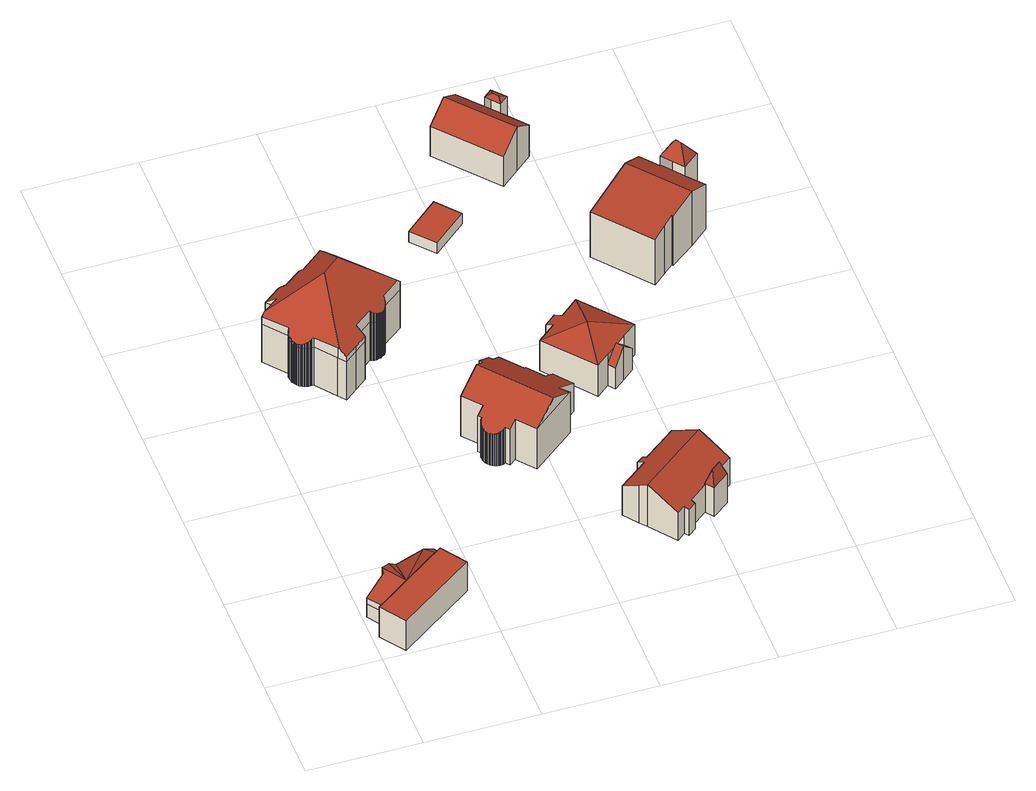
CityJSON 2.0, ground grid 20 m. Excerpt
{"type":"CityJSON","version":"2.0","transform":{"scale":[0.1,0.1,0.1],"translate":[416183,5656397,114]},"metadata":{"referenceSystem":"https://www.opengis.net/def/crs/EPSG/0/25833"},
"CityObjects":{
"building1":{"type":"Building","attributes":{"Dachtyp_tdc":"tdcPolyFlatRoof","Gemeindeschluessel":14612000,"Dachneigung":2.85,"QualitaetDacherkennung":72,"Geometrietyp2DReferenz":"3000","measuredHeight":6.77,"function":"31001_9998","roofType":"2100"},"geometry":[{"type":"Solid","lod":"2","boundaries":[[[[0,1,2,3]],[[1,4,5,2]],[[4,6,7,5]],[[6,8,9,7]],[[8,10,11,9]],[[10,0,3,11]],[[10,8,6,4,1,0]],[[3,2,5,7,9,11]]]],"semantics":{"surfaces":[{"type":"WallSurface"},{"type":"RoofSurface"},{"type":"GroundSurface"}],"values":[[0,0,0,0,0,0,1,2]]}}]},
"building2":{"type":"Building","attributes":{"Dachtyp_tdc":"tdcFreeFormRoof","Gemeindeschluessel":14612000,"Dachneigung":22.05,"QualitaetDacherkennung":21,"Geometrietyp2DReferenz":"3000","measuredHeight":6.48,"function":"31001_9998","roofType":"5000"},"geometry":[{"type":"Solid","lod":"2","boundaries":[[[[12,13,14,15]],[[13,16,17,14]],[[16,18,19,17]],[[18,20,21,19]],[[20,22,23,21]],[[22,24,25,23]],[[24,26,27,25]],[[26,28,29,27]],[[28,30,31,29]],[[30,32,33,31]],[[32,34,35,33]],[[34,12,15,35]],[[36,37,38,39,40]],[[41,28,26]],[[39,42,43,28,41]],[[39,41,44,45]],[[39,45,46]],[[39,46,47]],[[47,40,39]],[[13,36,40,47,16]],[[16,47,46,18]],[[18,46,45,20]],[[20,45,44,22]],[[22,44,41,24]],[[28,43,30]],[[30,43,42,32]],[[32,42,39,38,34]],[[24,41,26]],[[34,38,37,12]],[[12,37,36,13]],[[15,14,17,19,21,23,25,27,29,31,33,35]]]],"semantics":{"surfaces":[{"type":"WallSurface"},{"type":"RoofSurface"},{"type":"GroundSurface"}],"values":[[0,0,0,0,0,0,0,0,0,0,0,0,1,1,1,1,1,1,1,0,0,0,0,0,0,0,0,0,0,0,2]]}}]},
"building3":{"type":"Building","attributes":{"Dachtyp_tdc":"tdcFreeFormRoof","Gemeindeschluessel":14612000,"Dachneigung":41.19,"QualitaetDacherkennung":40,"Geometrietyp2DReferenz":"3000","measuredHeight":17.52,"function":"31001_9998","roofType":"5000"},"geometry":[{"type":"Solid","lod":"2","boundaries":[[[[48,49,50,51]],[[49,52,53,50]],[[52,54,55,53]],[[54,56,57,55]],[[56,58,59,57]],[[58,60,61,59]],[[60,62,63,61]],[[62,64,65,63]],[[64,66,67,65]],[[66,68,69,67]],[[68,70,71,69]],[[70,72,73,71]],[[72,74,75,73]],[[74,76,77,75]],[[76,78,79,77]],[[78,80,81,79]],[[80,82,83,81]],[[82,84,85,83]],[[84,86,87,85]],[[86,88,89,87]],[[88,90,91,89]],[[90,92,93,91]],[[92,94,95,93]],[[94,96,97,95]],[[96,98,99,97]],[[98,100,101,99]],[[100,102,103,101]],[[102,104,105,103]],[[104,106,107,105]],[[106,108,109,107]],[[108,110,111,109]],[[110,112,113,111]],[[112,114,115,113]],[[114,116,117,115]],[[118,119,120,121]],[[121,120,122,123]],[[123,122,124,125]],[[125,124,126,127]],[[127,126,128,129]],[[129,128,130,131]],[[131,130,132,48]],[[133,134,135,136]],[[137,138,139,140]],[[140,139,141,142]],[[142,141,143,144]],[[144,143,134,133]],[[96,145,146,98]],[[94,147,145,96]],[[98,146,148,100]],[[100,148,149,102]],[[102,149,150,104]],[[104,150,151,106]],[[106,151,152,108]],[[108,152,153,110]],[[110,153,154,112]],[[112,154,155,114]],[[114,155,156,116]],[[116,156,157,158]],[[158,157,159,160]],[[160,159,161,162]],[[58,163,164,60]],[[60,164,165,62]],[[62,165,166,64]],[[64,166,167,66]],[[66,167,168,68]],[[68,168,169,70]],[[70,169,170,72]],[[72,170,171,74]],[[74,171,172,76]],[[76,172,173,78]],[[78,173,174,80]],[[80,174,175,82]],[[82,175,176,84]],[[84,176,177,86]],[[86,177,178,88]],[[88,178,179,90]],[[90,179,180,92]],[[92,180,147,94]],[[181,182,183,184]],[[185,186,187,188,189,190,191,192,193,194,195,196,197,198,199,200,201,202,203,204,205,206,207,208,209,210,211,212,213,214,215,216,217,218,219,51,50,53,55,57,59,61,63,65,67,69,71,73,75,77,79,81,83,85,87,89,91,93,95,97,99,101,103,105,107,109,111,113,115,117,220,221,222,223,224,225,226,227,228,229]],[[116,158,220,117]],[[158,160,221,220]],[[160,162,222,221]],[[162,230,223,222]],[[230,231,224,223]],[[231,232,225,224]],[[232,233,226,225]],[[233,234,227,226]],[[234,235,228,227]],[[235,137,229,228]],[[137,140,185,229]],[[147,180,179,178,177,176,175,174,173,172,171,170,169,168,167,166,165,164,163,236,237,238,161,159,157,156,155,154,153,152,151,150,149,148,146,145]],[[134,143,141,139,138,239,240,241,135]],[[132,130,128,126,124,122,120,119,242,243,244,245,246,247,248,249,250,251,252,183,182,253,254,255,256,257,258,259,260,261,262,241,240,237,236,263,264,265,266]],[[239,267,268,269,232,231,270,238,237,240]],[[162,161,238,270,230]],[[230,270,231]],[[140,142,186,185]],[[142,144,187,186]],[[144,133,188,187]],[[133,136,189,188]],[[136,271,190,189]],[[271,272,191,190]],[[272,273,192,191]],[[273,274,193,192]],[[274,275,194,193]],[[275,276,195,194]],[[276,277,196,195]],[[277,278,197,196]],[[278,279,198,197]],[[279,280,199,198]],[[280,181,200,199]],[[181,184,201,200]],[[184,281,202,201]],[[281,282,203,202]],[[282,283,204,203]],[[283,284,205,204]],[[284,285,206,205]],[[285,286,207,206]],[[286,287,208,207]],[[287,288,209,208]],[[288,289,210,209]],[[289,290,211,210]],[[290,291,212,211]],[[291,118,213,212]],[[118,121,214,213]],[[121,123,215,214]],[[123,125,216,215]],[[125,127,217,216]],[[127,129,218,217]],[[129,131,219,218]],[[131,48,51,219]],[[235,267,239,138,137]],[[232,269,233]],[[233,269,268,234]],[[234,268,267,235]],[[48,132,266,49]],[[49,266,265,52]],[[52,265,264,54]],[[54,264,263,56]],[[56,263,236,163,58]],[[136,135,241,262,271]],[[271,262,261,272]],[[272,261,260,273]],[[273,260,259,274]],[[274,259,258,275]],[[275,258,257,276]],[[276,257,256,277]],[[277,256,255,278]],[[278,255,254,279]],[[279,254,253,280]],[[280,253,182,181]],[[281,252,251,282]],[[184,183,252,281]],[[282,251,250,283]],[[283,250,249,284]],[[284,249,248,285]],[[285,248,247,286]],[[286,247,246,287]],[[287,246,245,288]],[[288,245,244,289]],[[289,244,243,290]],[[290,243,242,291]],[[291,242,119,118]]]],"semantics":{"surfaces":[{"type":"WallSurface"},{"type":"GroundSurface"},{"type":"RoofSurface"}],"values":[[0,0,0,0,0,0,0,0,0,0,0,0,0,0,0,0,0,0,0,0,0,0,0,0,0,0,0,0,0,0,0,0,0,0,0,0,0,0,0,0,0,0,0,0,0,0,0,0,0,0,0,0,0,0,0,0,0,0,0,0,0,0,0,0,0,0,0,0,0,0,0,0,0,0,0,0,0,0,0,1,0,0,0,0,0,0,0,0,0,0,0,2,2,2,2,0,0,0,0,0,0,0,0,0,0,0,0,0,0,0,0,0,0,0,0,0,0,0,0,0,0,0,0,0,0,0,0,0,0,0,0,0,0,0,0,0,0,0,0,0,0,0,0,0,0,0,0,0,0,0,0,0,0,0,0,0,0,0,0,0,0,0,0,0]]}}]},
"building4":{"type":"Building","attributes":{"Dachtyp_tdc":"tdcFreeFormRoof","Gemeindeschluessel":14612000,"Dachneigung":30.54,"QualitaetDacherkennung":43,"Geometrietyp2DReferenz":"3000","measuredHeight":11.89,"function":"31001_9998","roofType":"5000"},"geometry":[{"type":"Solid","lod":"2","boundaries":[[[[292,293,294,295]],[[293,296,297,294]],[[296,298,299,297]],[[298,300,301,299]],[[300,302,303,301]],[[302,304,305,303]],[[304,306,307,305]],[[306,308,309,307]],[[308,310,311,309]],[[310,312,313,311]],[[312,314,315,313]],[[314,316,317,315]],[[316,318,319,317]],[[318,320,321,319]],[[320,322,323,321]],[[322,324,325,323]],[[324,326,327,325]],[[326,328,329,327]],[[328,330,331,329]],[[330,332,333,331]],[[332,334,335,333]],[[334,336,337,335]],[[336,338,339,337]],[[338,340,341,339]],[[340,342,343,341]],[[342,344,345,343]],[[344,346,347,345]],[[346,348,349,347]],[[348,350,351,349]],[[350,352,353,351]],[[352,354,355,353]],[[354,356,357,355]],[[356,358,359,357]],[[358,360,361,359]],[[360,362,363,361]],[[362,364,365,363]],[[364,366,367,365]],[[366,368,369,367]],[[368,370,371,369]],[[370,372,373,371]],[[372,374,375,373]],[[374,376,377,375]],[[376,378,379,377]],[[378,380,381,379]],[[380,382,383,381]],[[382,384,385,383]],[[386,387,388,389,295,294,297,299,301,303,305,307,309,311,313,315,317,319,321,323,325,327,329,331,333,335,337,339,341,343,345,347,349,351,353,355,357,359,361,363,365,367,369,371,373,375,377,379,381,383,385,390,391]],[[392,393,387,386]],[[393,394,388,387]],[[394,395,389,388]],[[395,292,295,389]],[[384,396,390,385]],[[396,397,391,390]],[[397,392,386,391]],[[398,298,296,293,292,395,394,393,392,397,396,384,382,399]],[[330,328,326,324,322,320,318,316,314,312,310,308,306,304,302,300,398,399,380,378,376,374,372,370,368,366,364,362,360,358,356,354,352,350,348,346,344,342,340,338,336,334,332]],[[300,298,398]],[[382,380,399]]]],"semantics":{"surfaces":[{"type":"WallSurface"},{"type":"GroundSurface"},{"type":"RoofSurface"}],"values":[[0,0,0,0,0,0,0,0,0,0,0,0,0,0,0,0,0,0,0,0,0,0,0,0,0,0,0,0,0,0,0,0,0,0,0,0,0,0,0,0,0,0,0,0,0,0,1,0,0,0,0,0,0,0,2,2,0,0]]}}]},
"building5":{"type":"Building","attributes":{"Gemeindeschluessel":14612000,"Geometrietyp2DReferenz":"3000","function":"31001_9998","roofType":"9999"},"children":["building5-1","building5-2"]},
"building5-1":{"type":"BuildingPart","attributes":{"Dachtyp_tdc":"tdcGableRoof","Dachneigung":28.47,"QualitaetDacherkennung":60,"Geometrietyp2DReferenz":"3000","measuredHeight":9.34,"roofType":"3100"},"parents":["building5"],"geometry":[{"type":"MultiSurface","lod":"2","boundaries":[[[400,401,402,403]],[[401,404,405,402]],[[404,406,407,405]],[[406,408,409,407]],[[408,410,411,409]],[[410,412,413,411]],[[412,414,415,413]],[[414,416,417,415]],[[416,418,419,417]],[[420,421,422,423]],[[421,424,425,422]],[[424,426,427,425]],[[426,428,429,427]],[[428,430,431,429]],[[430,432,433,431]],[[432,434,435,433]],[[434,436,437,435]],[[436,438,439,437]],[[438,400,403,439]],[[434,432,430,428,426,424,421,420,418,416,414,412]],[[412,410,408,406,404,401,400,438,436,434]],[[403,402,405,407,409,411,413,415,417,419,423,422,425,427,429,431,433,435,437,439]]],"semantics":{"surfaces":[{"type":"WallSurface"},{"type":"RoofSurface"},{"type":"GroundSurface"}],"values":[0,0,0,0,0,0,0,0,0,0,0,0,0,0,0,0,0,0,0,1,1,2]}}]},
"building5-2":{"type":"BuildingPart","attributes":{"Dachtyp_tdc":"tdcFreeFormRoof","Dachneigung":72.93,"QualitaetDacherkennung":26,"Geometrietyp2DReferenz":"3000","measuredHeight":9.47,"roofType":"5000"},"parents":["building5"],"geometry":[{"type":"MultiSurface","lod":"2","boundaries":[[[440,441,442,419,418]],[[441,443,444,442]],[[443,445,420,423,444]],[[446,445,443]],[[447,446,443,441]],[[447,441,440]],[[446,447,440,445]],[[419,442,444,423]]],"semantics":{"surfaces":[{"type":"WallSurface"},{"type":"RoofSurface"},{"type":"GroundSurface"}],"values":[0,0,0,1,1,1,1,2]}}]},
"building6":{"type":"Building","attributes":{"Dachtyp_tdc":"tdcPolyFlatRoof","Gemeindeschluessel":14612000,"Dachneigung":0,"QualitaetDacherkennung":73,"Geometrietyp2DReferenz":"3000","measuredHeight":2.35,"function":"31001_9998","roofType":"1000"},"geometry":[{"type":"Solid","lod":"2","boundaries":[[[[448,449,450,451]],[[449,452,453,450]],[[452,454,455,453]],[[454,448,451,455]],[[454,452,449,448]],[[451,450,453,455]]]],"semantics":{"surfaces":[{"type":"WallSurface"},{"type":"RoofSurface"},{"type":"GroundSurface"}],"values":[[0,0,0,0,1,2]]}}]},
"building7":{"type":"Building","attributes":{"Gemeindeschluessel":14612000,"Geometrietyp2DReferenz":"3000","function":"31001_9998","roofType":"9999"},"children":["building7-1","building7-2"]},
"building7-1":{"type":"BuildingPart","attributes":{"Dachtyp_tdc":"tdcTentRoof","Dachneigung":25.26,"QualitaetDacherkennung":53,"Geometrietyp2DReferenz":"3000","measuredHeight":9.24,"roofType":"3500"},"parents":["building7"],"geometry":[{"type":"MultiSurface","lod":"2","boundaries":[[[456,457,458,459]],[[457,460,461,458]],[[460,462,463,461]],[[462,464,465,463]],[[464,466,467,465]],[[466,468,469,467]],[[468,470,469]],[[471,472,473]],[[471,474,475,472]],[[474,476,477,475]],[[476,456,459,477]],[[464,462,460,457,456,476,478]],[[466,464,478]],[[474,471,479,480,481,468,466,478]],[[476,474,478]],[[459,458,461,463,465,467,469,482,472,475,477]]],"semantics":{"surfaces":[{"type":"WallSurface"},{"type":"RoofSurface"},{"type":"GroundSurface"}],"values":[0,0,0,0,0,0,0,0,0,0,0,1,1,1,1,2]}}]},
"building7-2":{"type":"BuildingPart","attributes":{"Dachtyp_tdc":"tdcGableRoof","Dachneigung":45.59,"QualitaetDacherkennung":31,"Geometrietyp2DReferenz":"3000","measuredHeight":7.46,"roofType":"3100"},"parents":["building7"],"geometry":[{"type":"MultiSurface","lod":"2","boundaries":[[[470,483,484,469]],[[483,485,486,484]],[[485,487,488,486]],[[487,473,472,488]],[[485,483,470,481,489]],[[489,479,473,487,485]],[[482,469,484,486,488,472]]],"semantics":{"surfaces":[{"type":"WallSurface"},{"type":"RoofSurface"},{"type":"GroundSurface"}],"values":[0,0,0,0,1,1,2]}}]},
"building8":{"type":"Building","attributes":{"Gemeindeschluessel":14612000,"Geometrietyp2DReferenz":"3000","function":"31001_9998","roofType":"9999"},"children":["building8-1","building8-2"]},
"building8-1":{"type":"BuildingPart","attributes":{"Dachtyp_tdc":"tdcFreeFormRoof","Dachneigung":23.42,"QualitaetDacherkennung":20,"Geometrietyp2DReferenz":"3000","measuredHeight":9.66,"roofType":"5000"},"parents":["building8"],"geometry":[{"type":"MultiSurface","lod":"2","boundaries":[[[490,491,492,493,494]],[[491,495,496,492]],[[495,497,498,496]],[[499,491,490]],[[500,499,490,497]],[[500,497,495]],[[499,500,495,491]],[[498,493,492,496]],[[497,501,498]]],"semantics":{"surfaces":[{"type":"WallSurface"},{"type":"RoofSurface"},{"type":"GroundSurface"}],"values":[0,0,0,1,1,1,1,2,0]}}]},
"building8-2":{"type":"BuildingPart","attributes":{"Dachtyp_tdc":"tdcGableRoof","Dachneigung":36.75,"QualitaetDacherkennung":74,"Geometrietyp2DReferenz":"3000","measuredHeight":9.75,"roofType":"3100"},"parents":["building8"],"geometry":[{"type":"MultiSurface","lod":"2","boundaries":[[[501,502,503,498]],[[502,504,505,503]],[[504,506,507,505]],[[506,508,509,507]],[[508,510,511,509]],[[510,512,513,511]],[[512,494,493,513]],[[510,508,506,504]],[[504,502,501,494,512,510]],[[498,503,505,507,509,511,513,493]]],"semantics":{"surfaces":[{"type":"WallSurface"},{"type":"RoofSurface"},{"type":"GroundSurface"}],"values":[0,0,0,0,0,0,0,1,1,2]}}]},
"building9":{"type":"Building","attributes":{"Gemeindeschluessel":14612000,"Geometrietyp2DReferenz":"3000","function":"31001_9998","roofType":"9999"},"children":["building9-1","building9-2"]},
"building9-1":{"type":"BuildingPart","attributes":{"Dachtyp_tdc":"tdcFreeFormRoof","Dachneigung":58.41,"QualitaetDacherkennung":4,"Geometrietyp2DReferenz":"3000","measuredHeight":15.04,"roofType":"5000"},"parents":["building9"],"geometry":[{"type":"MultiSurface","lod":"2","boundaries":[[[514,515,516,517,518]],[[519,520,521,522,523]],[[524,520,519]],[[525,524,519,515]],[[525,515,514]],[[524,525,514,520]],[[517,516,523,522]],[[515,519,523,516]]],"semantics":{"surfaces":[{"type":"WallSurface"},{"type":"RoofSurface"},{"type":"GroundSurface"}],"values":[0,0,1,1,1,1,2,0]}}]},
"building9-2":{"type":"BuildingPart","attributes":{"Dachtyp_tdc":"tdcGableRoof","Dachneigung":10.19,"QualitaetDacherkennung":34,"Geometrietyp2DReferenz":"3000","measuredHeight":12.08,"roofType":"3100"},"parents":["building9"],"geometry":[{"type":"MultiSurface","lod":"2","boundaries":[[[526,527,528,529]],[[527,530,531,528]],[[530,532,533,531]],[[532,534,535,533]],[[534,536,537,535]],[[536,518,517,537]],[[521,538,539,522]],[[538,540,541,539]],[[540,542,543,541]],[[542,544,545,543]],[[544,546,547,545]],[[546,526,529,547]],[[542,540,538,521,518,536,534,532]],[[532,530,527,526,546,544,542]],[[529,528,531,533,535,537,517,522,539,541,543,545,547]]],"semantics":{"surfaces":[{"type":"WallSurface"},{"type":"RoofSurface"},{"type":"GroundSurface"}],"values":[0,0,0,0,0,0,0,0,0,0,0,0,1,1,2]}}]}
},
"vertices":[
[42,7,69],[11,50,71],[11,50,4],[42,7,4],[30,63,71],[30,63,4],[121,128,71],[121,128,4],[147,146,71],[147,146,4],[178,103,69],[178,103,4],
[6,97,36],[44,124,36],[44,124,6],[6,97,6],[45,135,36],[45,135,6],[60,144,36],[60,144,6],[71,141,36],[71,141,6],[100,161,36],[100,161,6],[132,183,36],[132,183,6],[148,181,36],[148,181,6],[164,158,36],[164,158,6],[147,146,36],[147,146,6],[121,128,36],[121,128,6],[30,63,36],[30,63,6],[44,124,68],[6,97,49],[30,63,49],[73,94,70],[45,133,70],[132,183,39],[121,128,52],[147,146,42],[100,161,51],[71,141,62],[60,144,65],[45,135,70],
[201,650,91],[170,625,91],[170,625,6],[201,650,6],[180,612,91],[180,612,6],[159,595,91],[159,595,6],[137,577,91],[137,577,6],[126,590,91],[126,590,6],[98,626,91],[98,626,6],[96,626,91],[96,626,6],[94,626,91],[94,626,6],[92,626,91],[92,626,6],[90,626,91],[90,626,6],[88,626,91],[88,626,6],[86,627,91],[86,627,6],[84,627,91],[84,627,6],[83,628,91],[83,628,6],[81,629,91],[81,629,6],[79,630,91],[79,630,6],[78,631,91],[78,631,6],[76,632,91],[76,632,6],[75,634,91],[75,634,6],[73,635,91],[73,635,6],[72,636,91],[72,636,6],[71,638,91],[71,638,6],[70,640,91],[70,640,6],[69,642,91],[69,642,6],[68,643,91],[68,643,6],[67,645,91],[67,645,6],[67,647,91],[67,647,6],[67,649,91],[67,649,6],[66,651,91],[66,651,6],[66,653,91],[66,653,6],[66,655,91],[66,655,6],[66,657,91],[66,657,6],[67,659,91],[67,659,6],[67,660,91],[67,660,6],[212,648,91],[212,648,109],[211,648,110],[211,648,91],[209,648,111],[209,648,91],[207,648,112],[207,648,91],[206,648,113],[206,648,91],[204,649,114],[204,649,91],[203,649,115],[203,649,91],[201,650,117],[225,762,91],[225,762,106],[271,705,110],[271,705,91],[181,818,91],[181,818,101],[190,806,102],[190,806,91],[197,811,93],[197,811,91],[232,767,97],[232,767,91],[69,642,97],[68,643,98],[70,640,97],[67,645,98],[67,647,99],[67,649,100],[66,651,100],[66,653,101],[66,655,102],[66,657,104],[67,659,105],[67,660,106],[68,662,108],[68,662,91],[68,664,109],[68,664,91],[37,703,106],[37,703,91],[126,590,114],[98,626,111],[96,626,110],[94,626,108],[92,626,107],[90,626,105],[88,626,104],[86,627,103],[84,627,102],[83,628,101],[81,629,100],[79,630,99],[78,631,98],[76,632,98],[75,634,97],[73,635,97],[72,636,97],[71,638,97],[230,659,91],[230,659,108],[229,658,107],[229,658,91],[190,806,6],[197,811,6],[232,767,6],[225,762,6],[271,705,6],[233,675,6],[233,673,6],[233,671,6],[233,670,6],[233,668,6],[232,667,6],[232,665,6],[232,663,6],[231,662,6],[230,661,6],[230,659,6],[229,658,6],[228,656,6],[227,655,6],[226,654,6],[224,653,6],[223,652,6],[221,651,6],[220,650,6],[218,650,6],[217,649,6],[215,649,6],[214,648,6],[212,648,6],[211,648,6],[209,648,6],[207,648,6],[206,648,6],[204,649,6],[203,649,6],[68,662,6],[68,664,6],[37,703,6],[72,730,6],[58,747,6],[89,772,6],[98,761,6],[128,784,6],[133,779,6],[181,818,6],[72,730,91],[58,747,91],[89,772,91],[98,761,91],[128,784,91],[133,779,91],[128,588,114],[139,694,181],[42,707,112],[173,811,112],[171,720,181],[266,701,117],[214,648,109],[215,649,108],[217,649,108],[218,650,107],[220,650,107],[221,651,106],[223,652,106],[224,653,106],[226,654,106],[227,655,106],[228,656,107],[230,661,108],[231,662,109],[232,663,109],[232,665,110],[232,667,111],[233,668,112],[233,670,113],[233,671,114],[233,673,115],[233,675,117],[137,577,102],[159,595,102],[180,612,102],[170,625,117],[133,779,112],[128,784,106],[98,761,106],[72,730,112],[233,675,91],[233,673,91],[233,671,91],[233,670,91],[233,668,91],[232,667,91],[232,665,91],[232,663,91],[231,662,91],[230,661,91],[228,656,91],[227,655,91],[226,654,91],[224,653,91],[223,652,91],[221,651,91],[220,650,91],[218,650,91],[217,649,91],[215,649,91],[214,648,91],
[447,466,68],[472,435,68],[472,435,5],[447,466,5],[437,407,95],[437,407,5],[451,392,95],[451,392,5],[374,330,94],[374,330,5],[348,362,94],[348,362,5],[336,352,85],[336,352,5],[330,359,85],[330,359,5],[328,358,83],[328,358,5],[326,357,82],[326,357,5],[325,357,81],[325,357,5],[323,357,80],[323,357,5],[321,357,80],[321,357,5],[320,357,79],[320,357,5],[318,357,78],[318,357,5],[316,357,77],[316,357,5],[315,358,77],[315,358,5],[313,358,76],[313,358,5],[312,359,76],[312,359,5],[310,360,75],[310,360,5],[309,361,75],[309,361,5],[307,362,75],[307,362,5],[306,363,75],[306,363,5],[305,364,74],[305,364,5],[303,366,74],[303,366,5],[302,368,74],[302,368,5],[301,369,75],[301,369,5],[300,370,75],[300,370,5],[300,372,75],[300,372,5],[299,374,75],[299,374,5],[299,375,76],[299,375,5],[298,377,76],[298,377,5],[298,378,77],[298,378,5],[298,380,77],[298,380,5],[298,382,78],[298,382,5],[298,383,79],[298,383,5],[298,385,80],[298,385,5],[299,387,80],[299,387,5],[299,388,81],[299,388,5],[300,390,82],[300,390,5],[300,391,83],[300,391,5],[302,393,84],[302,393,5],[297,399,84],[297,399,5],[310,409,94],[310,409,5],[283,441,94],[283,441,5],[335,484,113],[335,484,5],[331,490,113],[331,490,5],[373,515,5],[403,479,5],[407,482,5],[430,453,5],[354,509,5],[359,503,5],[373,515,84],[403,479,84],[407,482,81],[430,453,81],[354,509,95],[359,503,95],[412,360,124],[321,472,124],
[520,227,68],[512,239,60],[512,239,3],[520,227,3],[524,248,60],[524,248,3],[529,241,65],[529,241,3],[557,263,65],[557,263,3],[586,285,65],[586,285,3],[618,243,96],[618,243,3],[632,225,84],[632,225,3],[654,197,64],[654,197,3],[626,175,64],[626,175,3],[596,152,64],[597,151,64],[597,151,3],[596,152,3],[565,126,64],[565,126,3],[569,120,60],[569,120,3],[555,109,60],[555,109,3],[549,116,64],[549,116,3],[535,104,64],[535,104,3],[499,150,96],[499,150,3],[489,162,87],[489,162,3],[469,188,68],[469,188,3],
[626,175,67],[637,160,67],[637,160,3],[607,137,67],[607,137,3],[596,152,67],[609,150,97],[624,162,97],
[442,898,29],[383,847,29],[383,847,5],[442,898,5],[348,887,29],[348,887,5],[408,938,29],[408,938,5],
[483,568,72],[474,579,65],[474,579,5],[483,568,5],[494,596,65],[494,596,5],[504,584,72],[504,584,5],[536,611,72],[536,611,5],[606,525,74],[606,525,5],[582,506,74],[582,506,5],[582,506,53],[543,474,74],[543,474,5],[543,474,51],[520,455,74],[520,455,5],[451,541,72],[451,541,5],[528,533,98],[558,486,74],[562,489,74],[566,493,74],[562,489,5],
[591,494,53],[591,494,5],[571,477,80],[571,477,5],[552,462,51],[552,462,5],[562,489,80],
[540,1071,98],[554,1083,98],[554,1083,6],[540,1071,6],[540,1071,77],[574,1060,98],[574,1060,6],[559,1048,98],[559,1048,6],[553,1070,103],[560,1061,103],[559,1048,77],
[593,1008,77],[593,1008,6],[565,984,103],[565,984,6],[533,957,72],[533,957,6],[444,1061,72],[444,1061,6],[476,1088,103],[476,1088,6],[504,1112,77],[504,1112,6],
[752,826,125],[780,849,125],[780,849,5],[752,826,5],[752,826,105],[810,813,125],[782,790,125],[782,790,105],[782,790,5],[810,813,5],[784,815,155],[778,824,155],
[711,685,111],[689,666,106],[689,666,5],[711,685,5],[611,760,106],[611,760,5],[694,829,125],[694,829,5],[726,856,105],[726,856,5],[751,826,105],[751,826,5],[782,789,105],[782,789,5],[807,761,105],[807,761,5],[774,733,125],[774,733,5],[731,699,115],[731,699,5],[729,701,115],[729,701,5]
]}
